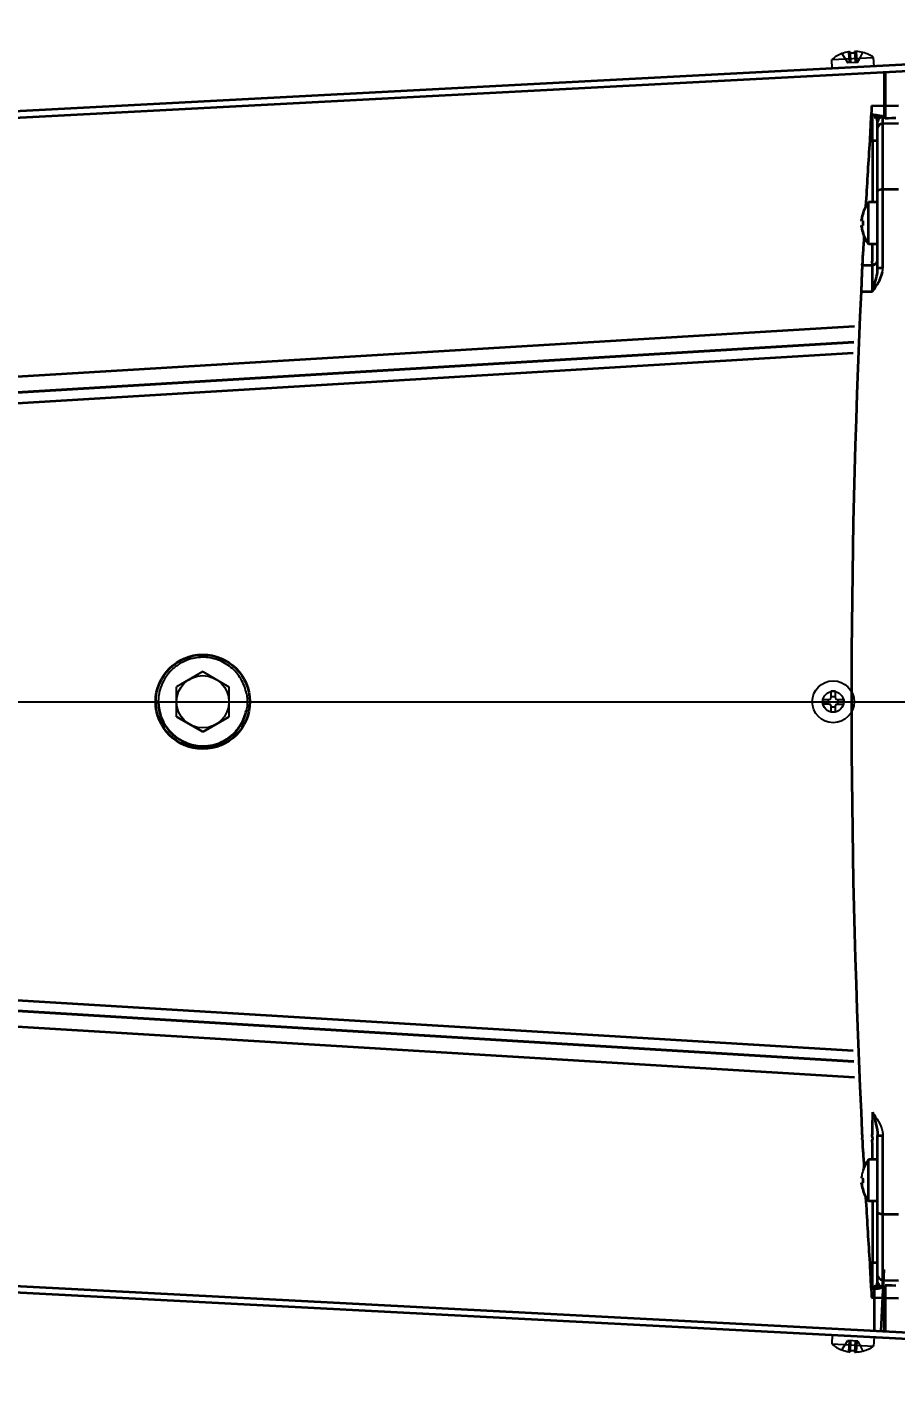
# Model space of a CAD drawing. Header units: millimetres. Extents: x 4086 to 8300, y 123 to 1549.
# Drawn here: x 6794.6 to 6832, y 1322.7 to 1381.4 of the extents above; entities that cross this region are included whole.
import ezdxf

# ---------------------------------------------------------------- set-up
doc = ezdxf.new("R2010")
doc.units = ezdxf.units.MM
doc.linetypes.add('PHANTOM', pattern=[0.8, 0.45, -0.05, 0.1, -0.05, 0.1, -0.05])
doc.layers.add('00_COMPONENTS', color=7, linetype='Continuous')
doc.layers.add('中心线', color=7, linetype='Continuous')
for name, color, linetype, lineweight in [('标注', 7, 'Continuous', 25), ('粗线', 7, 'PHANTOM', 35), ('粗线层', 7, 'Continuous', 35)]:
    doc.layers.add(name, color=color, linetype=linetype, lineweight=lineweight)
doc.styles.get("Standard").update_dxf_attribs({"font": 'simsun.ttc'})
doc.dimstyles.new('直径标注', dxfattribs={"dimtxt": 5, "dimasz": 5, "dimexe": 1.5, "dimexo": 0, "dimtad": 1, "dimtoh": 1, "dimdec": 0, "dimlfac": 10, "dimdsep": 46, "dimtxsty": 'Standard', "dimblk": '_FILLED', "dimcen": 0.09, "dimadec": 0, "dimazin": 0, "dimtol": 1, "dimtp": 0.001, "dimtm": 0.001, "dimtfac": 1, "dimtdec": 0, "dimtofl": 0, "dimtmove": 0, "dimatfit": 3, "dimldrblk": '_FILLED', "dimfxl": 1, "dimtolj": 1, "dimarcsym": 0})
doc.dimstyles.new('直线标注', dxfattribs={"dimtxt": 7, "dimasz": 3, "dimexe": 1.25, "dimexo": 0.625, "dimtad": 1, "dimlfac": 4, "dimdsep": 46, "dimtxsty": 'Standard', "dimcen": 2.5, "dimadec": 0, "dimazin": 0, "dimtm": 1e-09, "dimtfac": 1, "dimtmove": 0, "dimatfit": 3, "dimfxl": 1, "dimarcsym": 0})

# ---------------------------------------------------------------- blocks, each defined once
blk = doc.blocks.new('*D2170')
at = {"layer": 'Defpoints', "color": 0}
for p in [(6967.532, 1335.785), (6968.882, 1335.785), (6968.882, 1281.813)]:
    blk.add_point(p, dxfattribs=at)
at = {"layer": '标注', "color": 0, "linetype": 'Continuous', "lineweight": -2}
for p, q in [((6967.532, 1335.16), (6967.532, 1280.563)), ((6968.882, 1335.16), (6968.882, 1280.563)), ((6964.532, 1281.813), (6817.055, 1281.813)), ((6967.532, 1281.813), (6968.882, 1281.813)), ((6971.882, 1281.813), (6974.882, 1281.813))]:
    blk.add_line(p, q, dxfattribs=at)
at = {"layer": '标注', "color": 0}
for points in [[(6964.532, 1281.313), (6964.532, 1282.313), (6967.532, 1281.813)], [(6971.882, 1282.313), (6971.882, 1281.313), (6968.882, 1281.813)]]:
    blk.add_solid(points, dxfattribs=at)
at = {"layer": '标注', "color": 0, "insert": (6817.68, 1296.19), "char_height": 7, "attachment_point": 1}
blk.add_mtext('6{\\H0.7x;\\S+0.012^  0;}{\\A1;\\fSource Han Sans CN Normal|b0|i0|c134|p34;\\C7;Penetration (locating hole\\C0;）}', dxfattribs=at)
blk = doc.blocks.new('_FILLED')
at = {"color": 0, "linetype": 'ByBlock'}
blk.add_solid([(0, 0), (-1, 0.143), (-1, -0.143)], dxfattribs=at)
blk = doc.blocks.new('*D2187')
at = {"layer": 'Defpoints', "color": 0}
for p in [(6782.604, 1373.188), (6782.11, 1372.633)]:
    blk.add_point(p, dxfattribs=at)
at = {"layer": '标注', "color": 0, "lineweight": -2}
for p in [(6785.926, 1376.924), (6867.445, 1406.698)]:
    blk.add_line(p, (6812.405, 1406.698), dxfattribs=at)
at = {"layer": '标注', "color": 0}
for p, q in [((6782.267, 1372.91), (6782.447, 1372.91)), ((6782.357, 1372.82), (6782.357, 1373))]:
    blk.add_line(p, q, dxfattribs=at)
at = {"layer": '标注', "color": 0, "linetype": 'ByBlock', "lineweight": -2, "xscale": 5, "yscale": 5, "zscale": 5, "rotation": 228.3520795856218}
blk.add_blockref('_FILLED', (6782.604, 1373.188), dxfattribs=at)
at = {"layer": '标注', "color": 0, "insert": (6840.237, 1411.615), "char_height": 5, "attachment_point": 5}
blk.add_mtext('\\A1;{\\H1.4x;8-M4 \\fSource Han Sans CN Normal|b0|i0|c134|p34;\\H0.714286x;\\C0;depth \\fSimSun|b0|i0|c134|p2;\\H1.4x;\\C256;10}', dxfattribs=at)
blk = doc.blocks.new('*D2205')
at = {"layer": 'Defpoints', "color": 0}
for p in [(6967.957, 1369.487), (6968.457, 1368.233)]:
    blk.add_point(p, dxfattribs=at)
at = {"layer": '粗线层', "color": 0, "lineweight": -2}
for p in [(6828.332, 1430.482), (6966.105, 1374.132)]:
    blk.add_line(p, (6943.641, 1430.482), dxfattribs=at)
at = {"layer": '粗线层', "color": 0}
for p, q in [((6968.117, 1368.86), (6968.297, 1368.86)), ((6968.207, 1368.77), (6968.207, 1368.95))]:
    blk.add_line(p, q, dxfattribs=at)
at = {"layer": '粗线层', "color": 0, "linetype": 'ByBlock', "lineweight": -2, "xscale": 5, "yscale": 5, "zscale": 5, "rotation": 291.7352840088916}
blk.add_blockref('_FILLED', (6967.957, 1369.487), dxfattribs=at)
at = {"layer": '粗线层', "color": 0, "insert": (6885.674, 1437.64), "char_height": 5, "attachment_point": 5}
blk.add_mtext('\\A1;{\\H1.4x;%%C6}{\\H0.98x;\\S+0.012^  0;}{\\A1;\\fSource Han Sans CN Normal|b0|i0|c134|p34;\\C7;Penetration (locating hole\\C0;）}', dxfattribs=at)

msp = doc.modelspace()

# ---------------------------------------------------------------- linework, layer by layer
at = {"layer": '00_COMPONENTS', "linetype": 'Continuous'}
for p, q in [((6830.96094, 1334.74389), (6830.96083, 1334.77649)), ((6830.96158, 1334.53502), (6830.96094, 1334.74389)), ((6830.96185, 1334.42919), (6830.96158, 1334.53502)), ((6830.55943, 1332.29949), (6830.55646, 1332.3012)), ((6830.49446, 1331.98055), (6830.49729, 1332.0143)), ((6830.49446, 1331.95586), (6830.49446, 1331.98055)), ((6830.49729, 1331.9468), (6830.49446, 1331.95586)), ((6830.49729, 1331.9468), (6830.55943, 1331.9468)), ((6830.55778, 1331.91383), (6830.55943, 1331.9468))]:
    msp.add_line(p, q, dxfattribs=at)
msp.add_arc((6831.9469, 1331.8478), 1.45915, 161.9676476, 173.4478278, dxfattribs=at)
for points in [[(6831.38594, 1370.92044), (6831.39682, 1370.9773), (6831.40297, 1371.03539), (6831.40298, 1371.09328)], [(6830.95784, 1334.7807), (6831.13814, 1334.5271), (6831.32775, 1334.25688), (6831.38608, 1333.95124)], [(6831.38608, 1333.95124), (6831.397, 1333.89403), (6831.40297, 1333.83557), (6831.40298, 1333.77733)]]:
    msp.add_open_spline(points, degree=3, dxfattribs=at)
at = {"layer": '中心线', "linetype": 'Continuous'}
for p, q in [((6829.64358, 1380.31714), (6829.90532, 1379.91409)), ((6829.96202, 1380.39599), (6829.92699, 1380.39124)), ((6829.92699, 1380.39124), (6829.95186, 1379.91653)), ((6829.99439, 1380.39478), (6829.98559, 1380.39712)), ((6829.99439, 1380.39478), (6830.01927, 1379.92006)), ((6830.12935, 1380.34227), (6830.09635, 1380.34087)), ((6830.19212, 1380.40514), (6830.217, 1379.93043)), ((6830.25953, 1380.40867), (6830.28441, 1379.93396)), ((6830.33095, 1379.9364), (6830.54913, 1380.3646)), ((6829.21003, 1380.05643), (6831.00756, 1380.15063)), ((6829.23032, 1379.66918), (6829.21003, 1380.05643)), ((6830.33095, 1379.9364), (6829.90532, 1379.91409)), ((6831.02785, 1379.76338), (6831.00756, 1380.15063)), ((6802.1569, 1353.73434), (6801.0319, 1353.08482)), ((6802.1569, 1353.73434), (6803.2819, 1353.08482)), ((6801.0319, 1351.78578), (6801.0319, 1353.08482)), ((6803.2819, 1353.08482), (6803.2819, 1351.78578)), ((6829.1704, 1352.88699), (6829.1704, 1352.6018)), ((6829.3684, 1352.64841), (6829.1704, 1352.64841)), ((6829.3684, 1352.6018), (6829.3684, 1352.88699)), ((6828.81772, 1352.5343), (6829.1029, 1352.5343)), ((6829.1029, 1352.3363), (6828.81772, 1352.3363)), ((6829.0563, 1352.5343), (6829.0563, 1352.3363)), ((6829.1704, 1352.2688), (6829.1704, 1351.98362)), ((6829.1704, 1352.22219), (6829.3684, 1352.22219)), ((6829.3684, 1351.98362), (6829.3684, 1352.2688)), ((6829.4359, 1352.5343), (6829.72109, 1352.5343)), ((6829.4359, 1352.3363), (6829.72109, 1352.3363)), ((6829.48251, 1352.3363), (6829.48251, 1352.5343)), ((6829.23032, 1325.20143), (6829.21003, 1324.81418)), ((6831.02785, 1325.10722), (6831.00756, 1324.71997)), ((6829.21003, 1324.81418), (6831.00756, 1324.71997)), ((6829.64358, 1324.55347), (6829.90532, 1324.95651)), ((6830.33095, 1324.93421), (6829.90532, 1324.95651)), ((6829.95186, 1324.95408), (6829.92699, 1324.47936)), ((6830.01927, 1324.95054), (6829.99439, 1324.47583)), ((6830.06339, 1324.5318), (6830.09635, 1324.52974)), ((6830.217, 1324.94018), (6830.19212, 1324.46547)), ((6830.19212, 1324.46547), (6830.20063, 1324.46221)), ((6830.22419, 1324.46088), (6830.25953, 1324.46193)), ((6830.28441, 1324.93665), (6830.25953, 1324.46193)), ((6830.33095, 1324.93421), (6830.54913, 1324.50601))]:
    msp.add_line(p, q, dxfattribs=at)
at = {"layer": '中心线'}
msp.add_line((6701.27173, 1352.4353), (7060.23804, 1352.4353), dxfattribs=at)
at = {"layer": '中心线', "linetype": 'Continuous'}
for points in [[(6829.96102, 1380.39589), (6829.98525, 1380.39713), (6829.99439, 1380.39478)], [(6830.09635, 1380.34087), (6830.06339, 1380.33881), (6830.03048, 1380.33609), (6829.99764, 1380.33272)], [(6830.19537, 1380.34308), (6830.16237, 1380.34301), (6830.12936, 1380.34227)], [(6830.22669, 1380.40974), (6830.20217, 1380.40859), (6830.19212, 1380.40514)], [(6830.19212, 1380.40514), (6830.20045, 1380.40836), (6830.22378, 1380.40972), (6830.25953, 1380.40867)], [(6829.2694, 1352.8887), (6829.23638, 1352.88851), (6829.20337, 1352.88794), (6829.1704, 1352.88699)], [(6829.3684, 1352.88699), (6829.33543, 1352.88794), (6829.30243, 1352.88851), (6829.2694, 1352.8887)], [(6829.2694, 1351.9819), (6829.23637, 1351.98209), (6829.20336, 1351.98267), (6829.1704, 1351.98362)], [(6829.3684, 1351.98362), (6829.33545, 1351.98267), (6829.30244, 1351.98209), (6829.2694, 1351.9819)], [(6829.99439, 1324.47583), (6829.98577, 1324.4735), (6829.96243, 1324.47458), (6829.92699, 1324.47936)], [(6829.95953, 1324.47487), (6829.98404, 1324.47345), (6829.99439, 1324.47583)], [(6829.99764, 1324.53788), (6830.03047, 1324.53451), (6830.06338, 1324.5318)], [(6830.09635, 1324.52974), (6830.12935, 1324.52834), (6830.16236, 1324.5276), (6830.19537, 1324.52752)], [(6830.2252, 1324.46087), (6830.20097, 1324.46217), (6830.19212, 1324.46547)]]:
    msp.add_lwpolyline(points, dxfattribs=at)
for centre, radius in [((6802.1569, 1352.4353), 1.125), ((6829.2694, 1352.4353), 0.9), ((6829.2694, 1352.4353), 0.45)]:
    msp.add_circle(centre, radius, dxfattribs=at)
for centre, radius, start, end in [((6830.16921, 1378.95215), 1.4627, 111.0608071, 130.9778218), ((6830.16912, 1378.95233), 1.45915, 99.5521722, 111.0323524), ((6830.16912, 1378.95233), 1.45915, 74.9676476, 86.4478278), ((6830.16906, 1378.95215), 1.46269, 55.0221334, 74.9391869), ((6829.1029, 1352.6018), 0.0675, 270, 0), ((6829.1029, 1352.2688), 0.0675, 0, 90), ((6829.4359, 1352.6018), 0.0675, 180, 270), ((6829.4359, 1352.2688), 0.0675, 90, 180), ((6830.16921, 1325.91845), 1.46269, 229.0221334, 248.9391869), ((6830.16912, 1325.91828), 1.45915, 248.9676476, 260.4478278), ((6830.16912, 1325.91828), 1.45915, 273.5521722, 285.0323524), ((6830.16906, 1325.91846), 1.4627, 285.0608071, 304.9778218)]:
    msp.add_arc(centre, radius, start, end, dxfattribs=at)
for points, knots in [([(6800.90326, 1353.8804), (6800.80145, 1353.79159), (6800.61469, 1353.58976), (6800.40522, 1353.23612), (6800.31705, 1352.97511), (6800.28732, 1352.8427)], [0, 0, 0, 0, 0.33094079, 0.6675925, 1, 1, 1, 1]), ([(6801.48159, 1354.2242), (6801.41066, 1354.1973), (6801.27244, 1354.13579), (6801.07836, 1354.02043), (6800.95948, 1353.92917), (6800.90326, 1353.8804)], [0, 0, 0, 0, 0.33666618, 0.66969632, 1, 1, 1, 1]), ([(6804.04019, 1352.77225), (6803.99357, 1352.99666), (6803.83885, 1353.42877), (6803.39255, 1353.94631), (6802.80479, 1354.27447), (6802.13702, 1354.38914), (6801.69137, 1354.30046), (6801.48159, 1354.2242)], [0, 0, 0, 0, 0.20596272, 0.40351452, 0.60101414, 0.79941291, 1, 1, 1, 1]), ([(6800.28732, 1352.8427), (6800.27863, 1352.80293), (6800.26387, 1352.72189), (6800.24964, 1352.5975), (6800.24555, 1352.51313), (6800.24475, 1352.47031)], [0, 0, 0, 0, 0.32536189, 0.6577506, 1, 1, 1, 1]), ([(6804.04019, 1352.77225), (6804.05376, 1352.69671), (6804.06726, 1352.58017), (6804.06988, 1352.46322), (6804.06972, 1352.42304)], [0, 0, 0, 0, 0.65635446, 1, 1, 1, 1]), ([(6804.06972, 1352.42304), (6804.06913, 1352.38007), (6804.06481, 1352.25829), (6804.04835, 1352.13716), (6804.03299, 1352.05984)], [0, 0, 0, 0, 0.35282173, 1, 1, 1, 1])]:
    msp.add_open_spline(points, degree=3, knots=knots, dxfattribs=at)
for points in [[(6828.81772, 1352.3363), (6828.8162, 1352.38018), (6828.81467, 1352.42412), (6828.81619, 1352.468)], [(6829.72109, 1352.5343), (6829.72262, 1352.49021), (6829.72414, 1352.44604), (6829.72261, 1352.40195)]]:
    msp.add_open_spline(points, degree=3, dxfattribs=at)
at = {"layer": '粗线', "linetype": 'Continuous'}
for p, q in [((6832.49953, 1379.84051), (6729.22453, 1374.4281)), ((6754.01853, 1375.45713), (6832.51361, 1379.57088)), ((6831.47785, 1377.57472), (6831.47785, 1379.5166)), ((6831.50793, 1379.51817), (6831.50793, 1377.54617)), ((6830.91156, 1377.88792), (6830.89822, 1377.69226)), ((6830.92358, 1378.06471), (6830.91156, 1377.88792)), ((6830.92372, 1378.06509), (6832.0819, 1378.0853)), ((6830.96084, 1377.6933), (6830.89842, 1377.69231)), ((6831.1819, 1371.09328), (6831.1819, 1377.383)), ((6831.40298, 1371.09328), (6831.40298, 1377.60686)), ((6831.40298, 1377.31521), (6832.0819, 1377.32645)), ((6831.47785, 1377.57472), (6831.50793, 1377.54617)), ((6830.96083, 1376.57287), (6830.83883, 1376.57092)), ((6830.96083, 1376.57287), (6830.96083, 1373.9228)), ((6830.96083, 1376.57287), (6831.1819, 1376.57287)), ((6831.40298, 1374.48039), (6832.0819, 1374.4853)), ((6830.66566, 1373.74879), (6830.66402, 1373.72022)), ((6830.67612, 1373.92982), (6830.66566, 1373.74879)), ((6830.79412, 1372.1228), (6830.79412, 1373.9228)), ((6831.1819, 1373.9228), (6830.79412, 1373.9228)), ((6830.49446, 1373.15555), (6830.49729, 1373.1893)), ((6830.55943, 1373.47449), (6830.55646, 1373.4762)), ((6830.49446, 1373.13086), (6830.49446, 1373.15555)), ((6830.49729, 1373.1218), (6830.49446, 1373.13086)), ((6830.49446, 1372.91475), (6830.49729, 1372.9238)), ((6830.49729, 1373.1218), (6830.55943, 1373.1218)), ((6830.55943, 1372.9238), (6830.49729, 1372.9238)), ((6830.55679, 1372.98978), (6830.55646, 1373.0228)), ((6830.55778, 1373.08883), (6830.55943, 1373.1218)), ((6830.55646, 1372.5694), (6830.55943, 1372.57112)), ((6830.5944, 1372.47198), (6830.58714, 1372.33725)), ((6830.58714, 1372.33725), (6830.65718, 1372.33847)), ((6831.1819, 1372.1228), (6830.79412, 1372.1228)), ((6830.96185, 1371.99617), (6830.96153, 1372.12076)), ((6830.51703, 1371.2112), (6830.96083, 1371.21894)), ((6831.40298, 1371.09328), (6831.1819, 1371.09328)), ((6830.96095, 1370.12761), (6830.96185, 1370.44143)), ((6830.96185, 1370.44143), (6830.96208, 1370.55222)), ((6830.96208, 1370.55222), (6830.96239, 1370.75507)), ((6830.47318, 1370.08986), (6830.95791, 1370.08986)), ((6830.96083, 1370.09412), (6830.96095, 1370.12761)), ((6830.18313, 1368.58039), (6745.5394, 1363.48232)), ((6830.15422, 1367.90188), (6745.57946, 1362.80797)), ((6745.57997, 1362.80877), (6830.15425, 1367.90266)), ((6745.6065, 1362.35893), (6830.13566, 1367.45011)), ((6801.0319, 1351.78578), (6802.1569, 1351.13626)), ((6803.2819, 1351.78578), (6802.1569, 1351.13626)), ((6745.57946, 1342.06264), (6830.15422, 1336.96872)), ((6830.15425, 1336.96795), (6745.57997, 1342.06184)), ((6830.13566, 1337.4205), (6745.6065, 1342.51167)), ((6745.5394, 1341.38829), (6830.18313, 1336.29022)), ((6831.1819, 1327.48761), (6831.1819, 1333.77734)), ((6831.1819, 1333.77733), (6831.40298, 1333.77733)), ((6831.40298, 1327.26375), (6831.40298, 1333.77733)), ((6830.79412, 1330.9478), (6830.79412, 1332.7478)), ((6831.1819, 1332.7478), (6830.79412, 1332.7478)), ((6830.96153, 1332.75034), (6830.96185, 1332.87444)), ((6830.65718, 1332.53213), (6830.58714, 1332.53336)), ((6830.58714, 1332.53336), (6830.59436, 1332.39925)), ((6830.49446, 1331.73975), (6830.49729, 1331.7488)), ((6830.55943, 1331.7488), (6830.49729, 1331.7488)), ((6830.55679, 1331.81478), (6830.55646, 1331.8478)), ((6830.55646, 1331.3944), (6830.55943, 1331.39612)), ((6830.664, 1331.15058), (6830.66566, 1331.12182)), ((6830.66566, 1331.12182), (6830.67612, 1330.94079)), ((6831.1819, 1330.9478), (6830.79412, 1330.9478)), ((6830.96083, 1330.9478), (6830.96083, 1328.29774)), ((6729.22453, 1330.44251), (6832.49953, 1325.0301)), ((6831.40298, 1330.38776), (6832.0819, 1330.38776)), ((6752.21058, 1329.508), (6832.51361, 1325.29973)), ((6830.83883, 1328.29969), (6830.96083, 1328.29774)), ((6831.1819, 1328.29774), (6830.96083, 1328.29774)), ((6831.45145, 1328.01404), (6831.31249, 1325.36268)), ((6831.40298, 1327.5554), (6832.0819, 1327.54415)), ((6830.89823, 1327.17835), (6830.91157, 1326.98273)), ((6830.89842, 1327.1783), (6830.96083, 1327.1773)), ((6830.91157, 1326.98273), (6830.92359, 1326.8059)), ((6830.92373, 1326.80552), (6832.0819, 1326.7853)), ((6831.02801, 1327.30797), (6831.02801, 1325.37758)), ((6831.47785, 1327.29589), (6831.50793, 1327.32443)), ((6831.47785, 1325.35401), (6831.47785, 1327.29589)), ((6831.50793, 1327.32443), (6831.50793, 1325.35243))]:
    msp.add_line(p, q, dxfattribs=at)
for points in [[(6830.49729, 1372.8563), (6830.49446, 1372.89007), (6830.49446, 1372.91475)], [(6830.55646, 1373.0228), (6830.55679, 1373.05583), (6830.55778, 1373.08883)], [(6830.55943, 1372.9238), (6830.55778, 1372.95677), (6830.55679, 1372.98978)], [(6830.49729, 1331.6813), (6830.49446, 1331.71507), (6830.49446, 1331.73975)], [(6830.55646, 1331.8478), (6830.55679, 1331.88083), (6830.55778, 1331.91383)], [(6830.55943, 1331.7488), (6830.55778, 1331.78177), (6830.55679, 1331.81478)]]:
    msp.add_lwpolyline(points, dxfattribs=at)
msp.add_circle((6802.1569, 1352.4353), 2.025, dxfattribs=at)
for centre, radius, start, end in [((6899.77689, 1373.67627), 68.99613, 176.7566401, 176.9633284), ((7201.0763, 1352.43544), 371.02332, 176.2702118, 176.6788413), ((6831.95671, 1373.01759), 1.47344, 142.0948046, 161.8651511), ((6831.9469, 1373.0228), 1.45915, 161.9676476, 173.4478278), ((6831.9469, 1373.0228), 1.45915, 186.5521722, 198.0323524), ((6831.9469, 1373.0228), 1.4625, 198.0602081, 217.9798724), ((6967.64058, 1363.0311), 137.36903, 176.1154848, 176.262099), ((6830.9569, 1371.44391), 0.225, 271, 0), ((7065.3766, 1361.85457), 235.04772, 177.8317297, 177.9931756), ((7201.37763, 1352.4353), 371.32438, 177.2748547, 182.7251457), ((6802.1569, 1352.4353), 1.91248, 178.9511425, 290.5432787), ((7060.21043, 1342.81954), 229.8779, 182.0029704, 182.1680469), ((6831.95671, 1331.84259), 1.47344, 142.0948046, 161.8651511), ((6967.48059, 1341.8288), 137.20869, 183.7429743, 183.8845795), ((6831.9469, 1331.8478), 1.45915, 186.5521722, 198.0323524), ((6831.9469, 1331.8478), 1.4625, 198.0602081, 217.9798724), ((7201.07509, 1352.43511), 371.0221, 183.3211595, 183.7297902), ((6896.56081, 1331.01899), 65.77534, 183.0325769, 183.2494032)]:
    msp.add_arc(centre, radius, start, end, dxfattribs=at)
for centre, major_axis, start_param, end_param in [((6831.02801, 1377.55083), (0.45, 0.0236), 0.02480854, 1.56942492), ((6831.95777, 1377.57006), (0.45, 0.0236), -3.11678412, -1.57216773), ((6831.02801, 1327.31977), (0.45, -0.0236), -1.56942492, -0.02480854), ((6831.95777, 1327.30055), (0.45, -0.0236), 1.57216773, 3.11678412)]:
    msp.add_ellipse(centre, major_axis=major_axis, ratio=0.02614999, start_param=start_param, end_param=end_param, dxfattribs=at)
for points, knots in [([(6830.87764, 1377.33135), (6830.87468, 1377.27599), (6830.86122, 1377.02254), (6830.84915, 1376.76902), (6830.83883, 1376.57092)], [0, 0, 0, 0, 0.21841446, 1, 1, 1, 1]), ([(6830.89842, 1377.69231), (6830.89716, 1377.67979), (6830.89502, 1377.64228), (6830.8927, 1377.60481), (6830.89127, 1377.57987)], [0, 0, 0, 0, 0.33486409, 1, 1, 1, 1]), ([(6830.96083, 1376.57287), (6830.96126, 1376.70853), (6830.96022, 1377.08196), (6830.96945, 1377.45564), (6830.96083, 1377.6933)], [0, 0, 0, 0, 0.36324423, 1, 1, 1, 1]), ([(6830.96084, 1377.69332), (6831.05998, 1377.68369), (6831.20638, 1377.66836), (6831.33243, 1377.63993), (6831.40359, 1377.62315), (6831.40298, 1377.60686)], [0, 0, 0, 0, 0.65747203, 0.89240944, 1, 1, 1, 1]), ([(6831.1819, 1374.38721), (6831.1819, 1374.39929), (6831.22762, 1374.47838), (6831.33125, 1374.47988), (6831.40298, 1374.48039)], [0, 0, 0, 0, 0.14415047, 1, 1, 1, 1]), ([(6830.56377, 1371.98651), (6830.55695, 1371.88221), (6830.55157, 1371.70191), (6830.51479, 1371.44064), (6830.54699, 1371.32687), (6830.49834, 1371.21121), (6830.51703, 1371.2112)], [0, 0, 0, 0, 0.40370963, 0.72294196, 0.92780386, 1, 1, 1, 1]), ([(6830.96083, 1371.21894), (6830.97919, 1371.21907), (6830.93772, 1371.33419), (6830.97704, 1371.44842), (6830.95618, 1371.71066), (6830.9621, 1371.89165), (6830.96185, 1371.99617)], [0, 0, 0, 0, 0.07085482, 0.27641106, 0.59657198, 1, 1, 1, 1]), ([(6830.51709, 1371.2112), (6830.5067, 1371.21088), (6830.52701, 1371.14585), (6830.50178, 1371.07874), (6830.50772, 1370.92191), (6830.49963, 1370.81218), (6830.49717, 1370.74747)], [0, 0, 0, 0, 0.06720539, 0.26466933, 0.58147251, 1, 1, 1, 1]), ([(6830.96239, 1370.75507), (6830.96245, 1370.81972), (6830.95865, 1370.92905), (6830.9707, 1371.08579), (6830.94803, 1371.15256), (6830.97148, 1371.21881), (6830.96083, 1371.21894)], [0, 0, 0, 0, 0.4181057, 0.73295442, 0.93111151, 1, 1, 1, 1]), ([(6830.96083, 1370.09411), (6830.98631, 1370.18436), (6831.07629, 1370.51223), (6831.18191, 1370.84574), (6831.1819, 1371.09327)], [0, 0, 0, 0, 0.27477256, 1, 1, 1, 1]), ([(6802.828, 1350.64449), (6803.02784, 1350.72085), (6803.40805, 1350.93904), (6803.83218, 1351.43965), (6803.98818, 1351.84977), (6804.03299, 1352.05984)], [0, 0, 0, 0, 0.33230586, 0.66635072, 1, 1, 1, 1]), ([(6830.96083, 1333.65166), (6830.97954, 1333.65162), (6830.93778, 1333.76757), (6830.97695, 1333.88159), (6830.95619, 1334.14365), (6830.96209, 1334.32452), (6830.96185, 1334.42919)], [0, 0, 0, 0, 0.07218876, 0.27695822, 0.59615626, 1, 1, 1, 1]), ([(6830.49708, 1334.12314), (6830.49954, 1334.05843), (6830.50764, 1333.94871), (6830.50171, 1333.79184), (6830.52693, 1333.7248), (6830.50664, 1333.6597), (6830.51704, 1333.65941)], [0, 0, 0, 0, 0.41852571, 0.73532735, 0.93279333, 1, 1, 1, 1]), ([(6830.51703, 1333.65941), (6830.49798, 1333.65923), (6830.54756, 1333.54182), (6830.51479, 1333.42573), (6830.55217, 1333.16055), (6830.55766, 1332.97746), (6830.56458, 1332.87171)], [0, 0, 0, 0, 0.07242389, 0.27770437, 0.59711839, 1, 1, 1, 1]), ([(6830.96185, 1332.87444), (6830.9621, 1332.97896), (6830.95618, 1333.15994), (6830.97704, 1333.42219), (6830.93772, 1333.5364), (6830.97919, 1333.65154), (6830.96083, 1333.65166)], [0, 0, 0, 0, 0.40342803, 0.72358895, 0.92914518, 1, 1, 1, 1]), ([(6831.40298, 1330.39021), (6831.37402, 1330.39042), (6831.30073, 1330.39799), (6831.1819, 1330.43041), (6831.1819, 1330.4834)], [0, 0, 0, 0, 0.35342016, 1, 1, 1, 1]), ([(6830.83878, 1328.29969), (6830.84237, 1328.23067), (6830.85503, 1327.97717), (6830.86771, 1327.72367), (6830.87758, 1327.53923)], [0, 0, 0, 0, 0.27226848, 1, 1, 1, 1]), ([(6830.96083, 1327.17731), (6830.96219, 1327.21492), (6830.96037, 1327.58851), (6830.9619, 1327.9619), (6830.96083, 1328.29774)], [0, 0, 0, 0, 0.10078781, 1, 1, 1, 1]), ([(6830.89121, 1327.29069), (6830.89264, 1327.26576), (6830.89498, 1327.2283), (6830.89714, 1327.19081), (6830.89842, 1327.1783)], [0, 0, 0, 0, 0.66510958, 1, 1, 1, 1]), ([(6830.96084, 1327.17728), (6831.06015, 1327.18803), (6831.2061, 1327.20164), (6831.33338, 1327.23087), (6831.40297, 1327.24745), (6831.40298, 1327.26375)], [0, 0, 0, 0, 0.65931468, 0.89245718, 1, 1, 1, 1])]:
    msp.add_open_spline(points, degree=3, knots=knots, dxfattribs=at)
for points in [[(6831.1819, 1377.383), (6831.18192, 1377.51), (6831.08262, 1377.65729), (6830.96083, 1377.6933)], [(6831.40298, 1377.60686), (6831.29812, 1377.60504), (6831.1819, 1377.48787), (6831.1819, 1377.383)], [(6831.1819, 1377.10168), (6831.1819, 1377.20413), (6831.30054, 1377.31351), (6831.40298, 1377.31521)], [(6830.95791, 1370.08986), (6831.13749, 1370.34434), (6831.32743, 1370.61452), (6831.38594, 1370.92044)], [(6830.96083, 1334.77649), (6831.05887, 1334.44978), (6831.18189, 1334.11844), (6831.1819, 1333.77733)], [(6830.96083, 1327.17731), (6831.08263, 1327.21328), (6831.18191, 1327.3606), (6831.1819, 1327.4876)], [(6831.40298, 1327.5554), (6831.30054, 1327.55709), (6831.1819, 1327.66647), (6831.1819, 1327.76893)], [(6831.40298, 1327.26374), (6831.29812, 1327.26556), (6831.1819, 1327.38273), (6831.1819, 1327.48761)]]:
    msp.add_open_spline(points, degree=3, dxfattribs=at)

# ---------------------------------------------------------------- dimensions: what is measured, and where the dimension line sits
at = {"layer": '标注'}
dim = msp.add_diameter_dim_2p(p1=(6782.11019, 1372.63289), p2=(6782.60362, 1373.18772), text='{\\H1.4x;8-M4 \\fSource Han Sans CN Normal|b0|i0|c134|p34;\\H0.714286x;\\C0;depth \\fSimSun|b0|i0|c134|p2;\\H1.4x;\\C256;10}', dimstyle='直径标注', override={"dimtxsty": 'Standard'}, dxfattribs=at)
dim.commit()
dim.dimension.update_dxf_attribs({"geometry": '*D2187', "text_midpoint": (6840.23746, 1406.69778), "dimtype": 163})
at = {"layer": '标注', "linetype": 'Continuous'}
dim = msp.add_linear_dim(base=(6968.8819, 1281.81337), p1=(6967.5319, 1335.7853), p2=(6968.8819, 1335.7853), text='6{\\H0.7x;\\S+0.012^  0;}{\\A1;\\fSource Han Sans CN Normal|b0|i0|c134|p34;\\C7;Penetration (locating hole\\C0;）}', dimstyle='直线标注', override={"dimtxsty": 'Standard'}, dxfattribs=at)
dim.commit()
dim.dimension.update_dxf_attribs({"geometry": '*D2170', "text_midpoint": (6889.29358, 1281.81337), "dimtype": 160})
at = {"layer": '粗线层'}
dim = msp.add_diameter_dim_2p(p1=(6968.45687, 1368.23329), p2=(6967.95694, 1369.48731), text='{\\H1.4x;%%C6}{\\H0.98x;\\S+0.012^  0;}{\\A1;\\fSource Han Sans CN Normal|b0|i0|c134|p34;\\C7;Penetration (locating hole\\C0;）}', dimstyle='直径标注', override={"dimtxsty": 'Standard'}, dxfattribs=at)
dim.commit()
dim.dimension.update_dxf_attribs({"geometry": '*D2205', "text_midpoint": (6885.67401, 1430.48179), "dimtype": 163})

doc.saveas('drawing.dxf')
